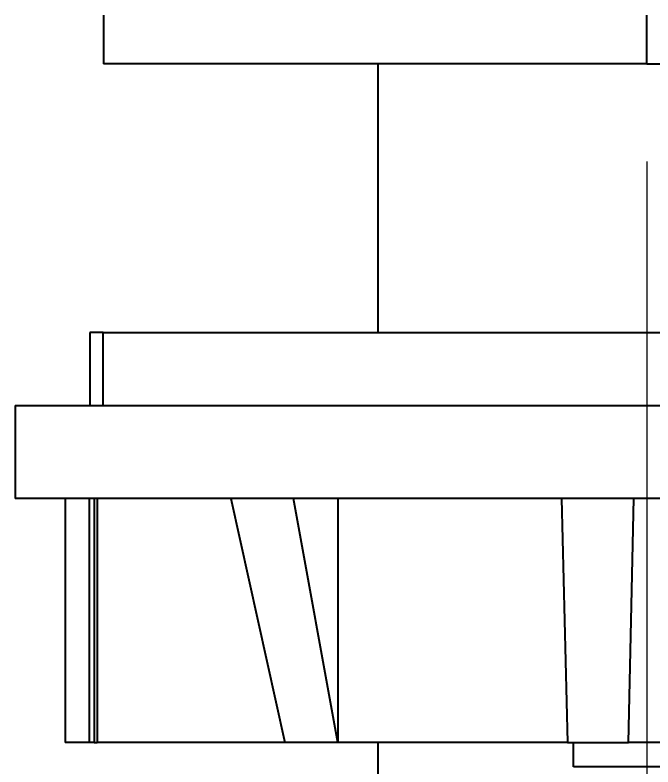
# Model space of a CAD drawing. Extents: x 0 to 790, y 0 to 579.
# Drawn here: x 496.81 to 522.93, y 242.99 to 273.79 of the extents above; entities that cross this region are included whole.
import ezdxf

# ---------------------------------------------------------------- set-up
doc = ezdxf.new("R2010")
doc.units = 0
doc.header["$LTSCALE"] = 10
doc.header["$MEASUREMENT"] = 0
doc.header["$PDMODE"] = 3
doc.header["$PDSIZE"] = -10
doc.layers.get('0').update_dxf_attribs({"linetype": 'CONTINUOUS'})
doc.layers.get('DEFPOINTS').update_dxf_attribs({"linetype": 'CONTINUOUS'})
doc.layers.add('1', color=7, linetype='CONTINUOUS')
doc.styles.add('Daelim Dimension', font='')
doc.styles.get('Daelim Dimension').set_extended_font_data('나눔고딕')
doc.dimstyles.new('DEFAULT', dxfattribs={"dimscale": 2, "dimtxt": 2, "dimasz": 2, "dimexe": 0, "dimexo": 2, "dimgap": 1, "dimtad": 1, "dimdec": 0, "dimzin": 9, "dimdsep": 46, "dimtxsty": 'Daelim Dimension', "dimcen": 0.5, "dimclrd": 5, "dimclre": 5, "dimclrt": 256, "dimadec": 1, "dimazin": 0, "dimtfac": 1, "dimtdec": 0, "dimtix": 1, "dimtmove": 0, "dimatfit": 3, "dimfxl": 1, "dimtolj": 1, "dimtzin": 1, "dimlwd": 9, "dimlwe": 9, "dimarcsym": 0})

# ---------------------------------------------------------------- blocks, each defined once
blk = doc.blocks.new('*D1')
at = {"color": 5, "lineweight": 9, "ltscale": 0.5, "transparency": 16777216}
for p, q in [((402.341, 361.827), (402.341, 222.758)), ((522.68, 267.789), (522.68, 222.758)), ((406.341, 222.758), (518.68, 222.758))]:
    blk.add_line(p, q, dxfattribs=at)
at = {"color": 5, "ltscale": 0.5, "transparency": 16777216}
for points in [[(406.341, 223.425), (406.341, 222.092), (402.341, 222.758)], [(518.68, 223.425), (518.68, 222.092), (522.68, 222.758)]]:
    blk.add_solid(points, dxfattribs=at)
at = {"layer": 'DEFPOINTS', "color": 0, "ltscale": 0.5, "transparency": 16777216}
for p in [(402.341, 365.827), (522.68, 271.789), (522.68, 222.758)]:
    blk.add_point(p, dxfattribs=at)
at = {"color": 7, "lineweight": -3, "ltscale": 0.5, "transparency": 16777216, "insert": (462.511, 230.459), "char_height": 10, "attachment_point": 5, "style": 'Daelim Dimension'}
blk.add_mtext('\\A1;120.5', dxfattribs=at)

msp = doc.modelspace()

# ---------------------------------------------------------------- linework, layer by layer
at = {"lineweight": -3, "ltscale": 0.5}
msp.add_line((519.68, 242.989), (519.68, 243.989), dxfattribs=at)
at = {"layer": '1', "color": 7, "linetype": 'Continuous', "lineweight": -3}
for p, q in [((500.43, 273.789), (500.43, 271.789)), ((522.68, 271.789), (522.68, 273.789)), ((522.68, 271.789), (500.43, 271.789)), ((511.68, 260.79), (511.68, 271.789)), ((522.68, 271.789), (544.93, 271.789)), ((499.87, 260.789), (499.87, 257.789)), ((500.421, 260.789), (499.87, 260.789)), ((500.421, 260.789), (542.68, 260.789)), ((500.421, 257.789), (500.421, 260.789)), ((496.812, 257.789), (548.18, 257.789)), ((496.812, 257.789), (496.812, 253.989)), ((505.651, 253.989), (496.812, 253.989)), ((498.866, 253.989), (498.866, 243.989)), ((499.866, 243.989), (499.866, 253.989)), ((500.052, 253.989), (500.052, 243.989)), ((500.18, 253.989), (500.18, 243.989)), ((505.651, 253.987), (507.864, 243.989)), ((508.216, 253.989), (505.683, 253.989)), ((510.029, 243.989), (508.216, 253.989)), ((519.18, 253.989), (508.216, 253.989)), ((510.029, 253.989), (510.029, 243.989)), ((519.18, 253.988), (519.43, 243.989)), ((522.143, 253.989), (519.217, 253.989)), ((521.93, 243.989), (522.143, 253.989)), ((533.11, 253.989), (522.143, 253.989)), ((499.866, 243.989), (498.866, 243.989)), ((500.052, 243.989), (499.866, 243.989)), ((500.052, 243.989), (500.18, 243.989)), ((507.864, 243.989), (500.18, 243.989)), ((510.029, 243.989), (507.864, 243.989)), ((519.43, 243.989), (510.029, 243.989)), ((511.68, 213.989), (511.68, 243.99)), ((519.43, 243.989), (521.93, 243.989)), ((531.331, 243.989), (521.93, 243.989)), ((528.18, 242.989), (519.68, 242.989))]:
    msp.add_line(p, q, dxfattribs=at)
for centre, major_axis, ratio, start_param, end_param in [((520.475, 186.176), (-15.281, 67.719), 0.333286, 6.261701, 6.263051), ((520.693, 184.608), (-0.016, 69.479), 0.397623, 0.052882, 0.05421)]:
    msp.add_ellipse(centre, major_axis=major_axis, ratio=ratio, start_param=start_param, end_param=end_param, dxfattribs=at)

# ---------------------------------------------------------------- dimensions: what is measured, and where the dimension line sits
at = {"color": 5, "lineweight": -3, "ltscale": 0.5}
dim = msp.add_linear_dim(base=(522.68, 222.758), p1=(402.341, 365.827), p2=(522.68, 271.789), text='120.5', dimstyle='DEFAULT', override={"dimtxt": 5, "dimclrd": 5, "dimclre": 5, "dimclrt": 7}, dxfattribs=at)
dim.commit()
dim.dimension.update_dxf_attribs({"geometry": '*D1', "text_midpoint": (462.511, 230.459)})

doc.saveas('drawing.dxf')
